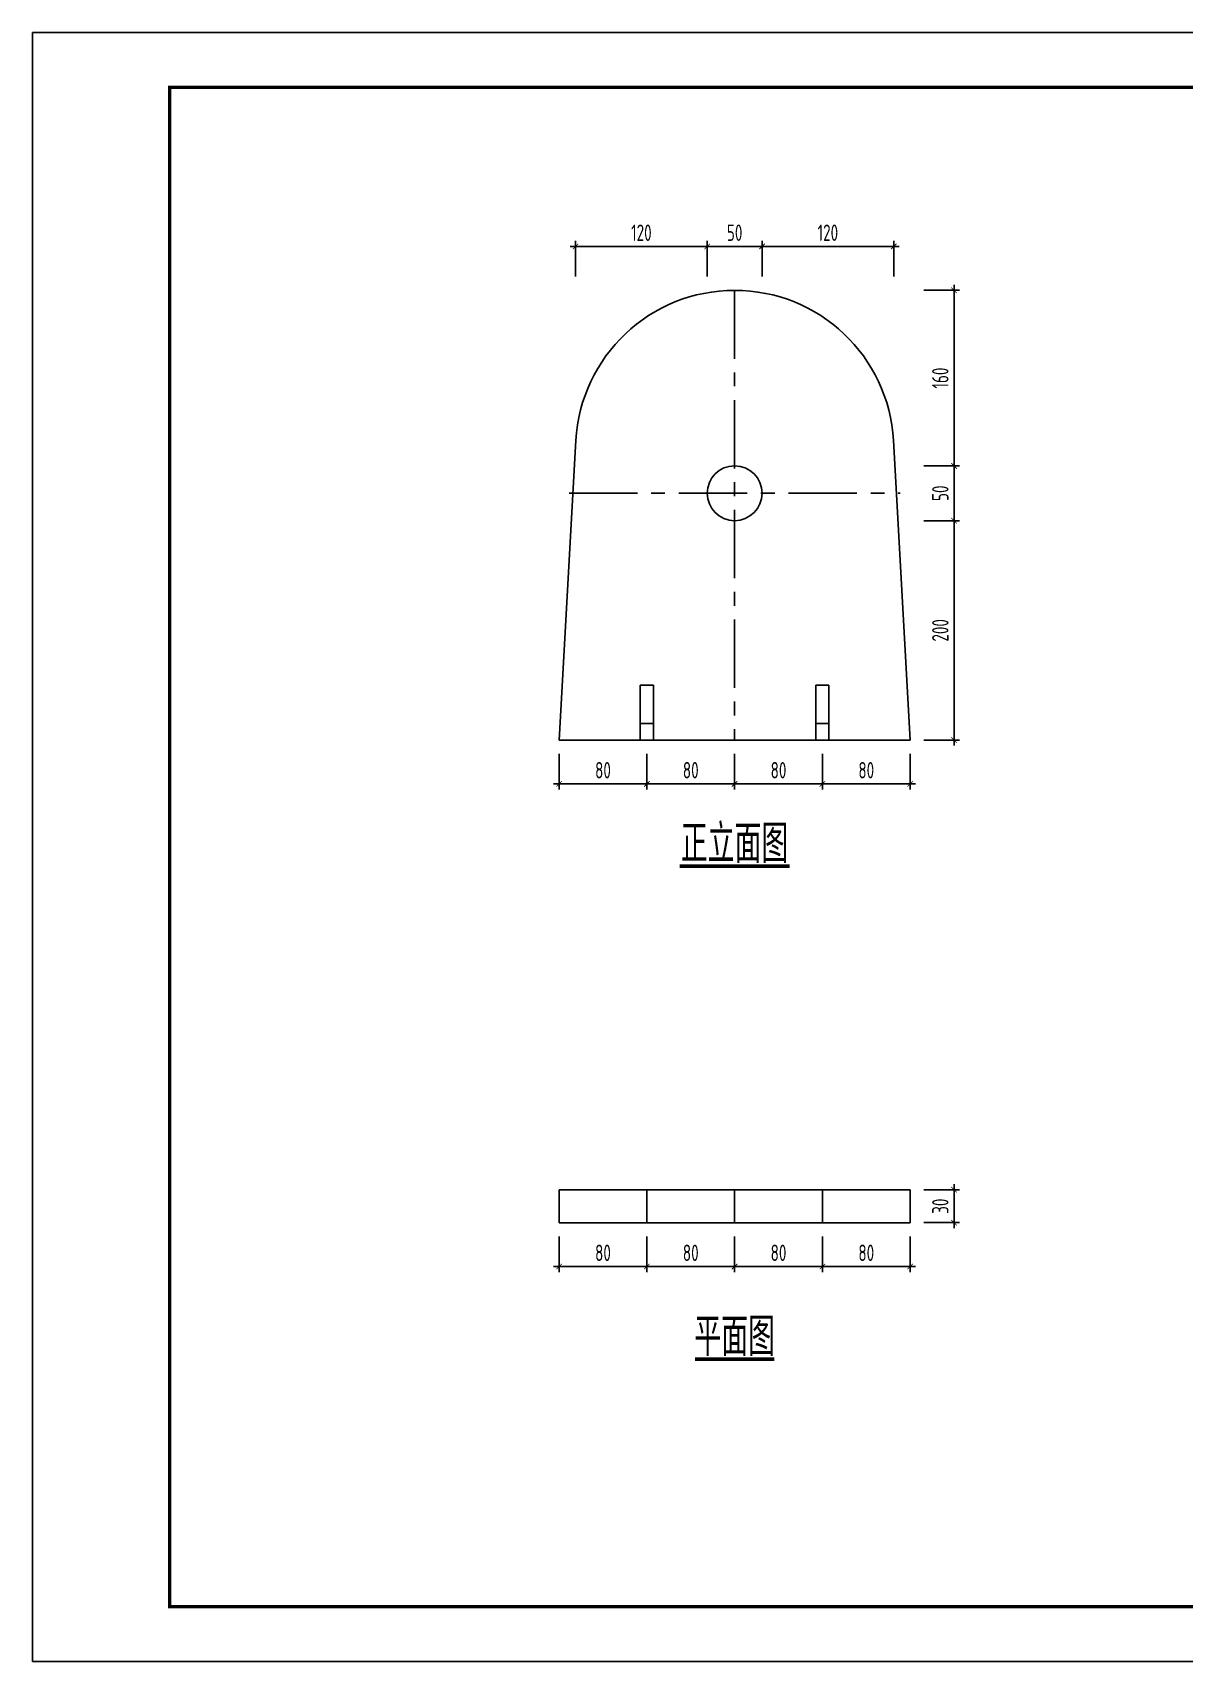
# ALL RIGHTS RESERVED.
# Model space of a CAD drawing. Extents: x 16610 to 130597, y -3373 to 68074.
# Drawn here: x 16610 to 37610, y 38374 to 68074 of the extents above; entities that cross this region are included whole.
import ezdxf
from ezdxf.enums import TextEntityAlignment as Align

# ---------------------------------------------------------------- set-up
doc = ezdxf.new("R2010")
doc.units = 0
doc.header["$LTSCALE"] = 1000
doc.linetypes.add('CENTER', pattern=[2, 1.25, -0.25, 0.25, -0.25])
doc.layers.get('0').update_dxf_attribs({"linetype": 'CONTINUOUS'})
doc.layers.get('Defpoints').update_dxf_attribs({"linetype": 'CONTINUOUS'})
doc.layers.add('1粗实线', color=1, linetype='CONTINUOUS', lineweight=30)
doc.layers.add('HFZT', color=5, linetype='CONTINUOUS', lineweight=15)
doc.styles.add('TSSD_Dimension', font='tssdeng.shx', dxfattribs={"width": 0.7, "bigfont": 'hztxt.shx'})
doc.styles.add('TSSD_NORM', font='tssdeng.shx', dxfattribs={"width": 0.7, "bigfont": 'hztxt.shx'})
doc.dimstyles.new('TSSD_100_100', dxfattribs={"dimtxt": 300, "dimasz": 100, "dimexe": 100, "dimexo": 250, "dimgap": 100, "dimtad": 1, "dimdec": 0, "dimzin": 0, "dimdsep": 46, "dimtxsty": 'TSSD_Dimension', "dimblk": 'ARCHTICK', "dimblk1": 'ARCHTICK', "dimblk2": 'ARCHTICK', "dimcen": 0, "dimdle": 100, "dimclrt": 7, "dimadec": 0, "dimazin": 0, "dimtfac": 1, "dimtdec": 0, "dimtix": 1, "dimtmove": 2, "dimatfit": 3, "dimfxl": 1, "dimtolj": 1, "dimtzin": 0, "dimarcsym": 0})

# ---------------------------------------------------------------- blocks, each defined once
blk = doc.blocks.new('DETK')
at = {"color": 7, "linetype": 'Continuous'}
blk.add_lwpolyline([(0, 0), (0, 29700), (42000, 29700), (42000, 0), (0, 0)], dxfattribs=at)
at = {"layer": '1粗实线', "color": 7, "linetype": 'Continuous', "const_width": 60}
blk.add_lwpolyline([(2500, 1000), (2500, 28700), (41000, 28700), (41000, 1000), (2500, 1000)], dxfattribs=at)
at = {"layer": 'HFZT', "color": 2, "style": 'TSSD_NORM', "width": 0.7}
for tag, height, p in [('比例尺', 250, (40275, 3100)), ('图号', 250, (37501, 1700)), ('日期', 250, (40275, 1700)), ('图名', 400, (31926, 1425))]:
    blk.add_attdef(tag, text='', height=height, dxfattribs=at).set_placement(p, align=Align.MIDDLE)
blk = doc.blocks.new('_ArchTick')
at = {"color": 0, "linetype": 'ByBlock', "const_width": 0.15}
blk.add_lwpolyline([(-0.5, -0.5), (0.5, 0.5)], dxfattribs=at)
blk = doc.blocks.new('*D330')
at = {"color": 0, "lineweight": -2, "transparency": 16777216}
for p, q in [((26210, 54924), (26210, 54274)), ((27810, 54924), (27810, 54274)), ((26110, 54374), (27910, 54374))]:
    blk.add_line(p, q, dxfattribs=at)
at = {"layer": 'Defpoints', "color": 0, "transparency": 16777216}
for p in [(26210, 55174), (27810, 55174), (27810, 54374)]:
    blk.add_point(p, dxfattribs=at)
at = {"color": 0, "lineweight": -2, "transparency": 16777216, "xscale": 100, "yscale": 100, "zscale": 100, "rotation": 180}
blk.add_blockref('_ArchTick', (26210, 54374), dxfattribs=at)
at = {"color": 0, "lineweight": -2, "transparency": 16777216, "xscale": 100, "yscale": 100, "zscale": 100}
blk.add_blockref('_ArchTick', (27810, 54374), dxfattribs=at)
at = {"color": 7, "transparency": 16777216, "insert": (27010, 54624), "char_height": 300, "attachment_point": 5, "style": 'TSSD_Dimension'}
blk.add_mtext('\\A1;80', dxfattribs=at)
blk = doc.blocks.new('*D331')
at = {"color": 0, "lineweight": -2, "transparency": 16777216}
for p, q in [((27810, 54924), (27810, 54274)), ((29410, 54924), (29410, 54274)), ((27710, 54374), (29510, 54374))]:
    blk.add_line(p, q, dxfattribs=at)
at = {"layer": 'Defpoints', "color": 0, "transparency": 16777216}
for p in [(27810, 55174), (29410, 55174), (29410, 54374)]:
    blk.add_point(p, dxfattribs=at)
at = {"color": 0, "lineweight": -2, "transparency": 16777216, "xscale": 100, "yscale": 100, "zscale": 100, "rotation": 180}
blk.add_blockref('_ArchTick', (27810, 54374), dxfattribs=at)
at = {"color": 0, "lineweight": -2, "transparency": 16777216, "xscale": 100, "yscale": 100, "zscale": 100}
blk.add_blockref('_ArchTick', (29410, 54374), dxfattribs=at)
at = {"color": 7, "transparency": 16777216, "insert": (28610, 54624), "char_height": 300, "attachment_point": 5, "style": 'TSSD_Dimension'}
blk.add_mtext('\\A1;80', dxfattribs=at)
blk = doc.blocks.new('*D332')
at = {"color": 0, "lineweight": -2, "transparency": 16777216}
for p, q in [((29410, 54924), (29410, 54274)), ((31010, 54924), (31010, 54274)), ((29310, 54374), (31110, 54374))]:
    blk.add_line(p, q, dxfattribs=at)
at = {"layer": 'Defpoints', "color": 0, "transparency": 16777216}
for p in [(29410, 55174), (31010, 55174), (31010, 54374)]:
    blk.add_point(p, dxfattribs=at)
at = {"color": 0, "lineweight": -2, "transparency": 16777216, "xscale": 100, "yscale": 100, "zscale": 100, "rotation": 180}
blk.add_blockref('_ArchTick', (29410, 54374), dxfattribs=at)
at = {"color": 0, "lineweight": -2, "transparency": 16777216, "xscale": 100, "yscale": 100, "zscale": 100}
blk.add_blockref('_ArchTick', (31010, 54374), dxfattribs=at)
at = {"color": 7, "transparency": 16777216, "insert": (30210, 54624), "char_height": 300, "attachment_point": 5, "style": 'TSSD_Dimension'}
blk.add_mtext('\\A1;80', dxfattribs=at)
blk = doc.blocks.new('*D333')
at = {"color": 0, "lineweight": -2, "transparency": 16777216}
for p, q in [((31010, 54924), (31010, 54274)), ((32610, 54924), (32610, 54274)), ((30910, 54374), (32710, 54374))]:
    blk.add_line(p, q, dxfattribs=at)
at = {"layer": 'Defpoints', "color": 0, "transparency": 16777216}
for p in [(31010, 55174), (32610, 55174), (32610, 54374)]:
    blk.add_point(p, dxfattribs=at)
at = {"color": 0, "lineweight": -2, "transparency": 16777216, "xscale": 100, "yscale": 100, "zscale": 100, "rotation": 180}
blk.add_blockref('_ArchTick', (31010, 54374), dxfattribs=at)
at = {"color": 0, "lineweight": -2, "transparency": 16777216, "xscale": 100, "yscale": 100, "zscale": 100}
blk.add_blockref('_ArchTick', (32610, 54374), dxfattribs=at)
at = {"color": 7, "transparency": 16777216, "insert": (31810, 54624), "char_height": 300, "attachment_point": 5, "style": 'TSSD_Dimension'}
blk.add_mtext('\\A1;80', dxfattribs=at)
blk = doc.blocks.new('*D334')
at = {"color": 0, "lineweight": -2, "transparency": 16777216}
for p, q in [((32860, 59174), (33510, 59174)), ((33410, 55074), (33410, 59274)), ((32860, 55174), (33510, 55174))]:
    blk.add_line(p, q, dxfattribs=at)
at = {"layer": 'Defpoints', "color": 0, "transparency": 16777216}
for p in [(32610, 59174), (33410, 59174), (32610, 55174)]:
    blk.add_point(p, dxfattribs=at)
at = {"color": 0, "lineweight": -2, "transparency": 16777216, "xscale": 100, "yscale": 100, "zscale": 100}
for p, rotation in [((33410, 59174), 90), ((33410, 55174), 270)]:
    blk.add_blockref('_ArchTick', p, dxfattribs=dict(at, rotation=rotation))
at = {"color": 7, "transparency": 16777216, "insert": (33160, 57174), "char_height": 300, "attachment_point": 5, "rotation": 90, "style": 'TSSD_Dimension'}
blk.add_mtext('\\A1;200', dxfattribs=at)
blk = doc.blocks.new('*D335')
at = {"color": 0, "lineweight": -2, "transparency": 16777216}
for p, q in [((32860, 60174), (33510, 60174)), ((33410, 59074), (33410, 60274)), ((32860, 59174), (33510, 59174))]:
    blk.add_line(p, q, dxfattribs=at)
at = {"layer": 'Defpoints', "color": 0, "transparency": 16777216}
for p in [(32610, 60174), (33410, 60174), (32610, 59174)]:
    blk.add_point(p, dxfattribs=at)
at = {"color": 0, "lineweight": -2, "transparency": 16777216, "xscale": 100, "yscale": 100, "zscale": 100}
for p, rotation in [((33410, 60174), 90), ((33410, 59174), 270)]:
    blk.add_blockref('_ArchTick', p, dxfattribs=dict(at, rotation=rotation))
at = {"color": 7, "transparency": 16777216, "insert": (33160, 59674), "char_height": 300, "attachment_point": 5, "rotation": 90, "style": 'TSSD_Dimension'}
blk.add_mtext('\\A1;50', dxfattribs=at)
blk = doc.blocks.new('*D336')
at = {"color": 0, "lineweight": -2, "transparency": 16777216}
for p, q in [((32860, 63374), (33510, 63374)), ((33410, 60074), (33410, 63474)), ((32860, 60174), (33510, 60174))]:
    blk.add_line(p, q, dxfattribs=at)
at = {"layer": 'Defpoints', "color": 0, "transparency": 16777216}
for p in [(32610, 63374), (33410, 63374), (32610, 60174)]:
    blk.add_point(p, dxfattribs=at)
at = {"color": 0, "lineweight": -2, "transparency": 16777216, "xscale": 100, "yscale": 100, "zscale": 100}
for p, rotation in [((33410, 63374), 90), ((33410, 60174), 270)]:
    blk.add_blockref('_ArchTick', p, dxfattribs=dict(at, rotation=rotation))
at = {"color": 7, "transparency": 16777216, "insert": (33160, 61774), "char_height": 300, "attachment_point": 5, "rotation": 90, "style": 'TSSD_Dimension'}
blk.add_mtext('\\A1;160', dxfattribs=at)
blk = doc.blocks.new('*D337')
at = {"color": 0, "lineweight": -2, "transparency": 16777216}
for p, q in [((26410, 64174), (29010, 64174)), ((26510, 63624), (26510, 64274)), ((28910, 63624), (28910, 64274))]:
    blk.add_line(p, q, dxfattribs=at)
at = {"layer": 'Defpoints', "color": 0, "transparency": 16777216}
for p in [(28910, 64174), (26510, 63374), (28910, 63374)]:
    blk.add_point(p, dxfattribs=at)
at = {"color": 0, "lineweight": -2, "transparency": 16777216, "xscale": 100, "yscale": 100, "zscale": 100, "rotation": 180}
blk.add_blockref('_ArchTick', (26510, 64174), dxfattribs=at)
at = {"color": 0, "lineweight": -2, "transparency": 16777216, "xscale": 100, "yscale": 100, "zscale": 100}
blk.add_blockref('_ArchTick', (28910, 64174), dxfattribs=at)
at = {"color": 7, "transparency": 16777216, "insert": (27710, 64424), "char_height": 300, "attachment_point": 5, "style": 'TSSD_Dimension'}
blk.add_mtext('\\A1;120', dxfattribs=at)
blk = doc.blocks.new('*D338')
at = {"color": 0, "lineweight": -2, "transparency": 16777216}
for p, q in [((28810, 64174), (30010, 64174)), ((28910, 63624), (28910, 64274)), ((29910, 63624), (29910, 64274))]:
    blk.add_line(p, q, dxfattribs=at)
at = {"layer": 'Defpoints', "color": 0, "transparency": 16777216}
for p in [(29910, 64174), (28910, 63374), (29910, 63374)]:
    blk.add_point(p, dxfattribs=at)
at = {"color": 0, "lineweight": -2, "transparency": 16777216, "xscale": 100, "yscale": 100, "zscale": 100, "rotation": 180}
blk.add_blockref('_ArchTick', (28910, 64174), dxfattribs=at)
at = {"color": 0, "lineweight": -2, "transparency": 16777216, "xscale": 100, "yscale": 100, "zscale": 100}
blk.add_blockref('_ArchTick', (29910, 64174), dxfattribs=at)
at = {"color": 7, "transparency": 16777216, "insert": (29410, 64424), "char_height": 300, "attachment_point": 5, "style": 'TSSD_Dimension'}
blk.add_mtext('\\A1;50', dxfattribs=at)
blk = doc.blocks.new('*D339')
at = {"color": 0, "lineweight": -2, "transparency": 16777216}
for p, q in [((29810, 64174), (32410, 64174)), ((29910, 63624), (29910, 64274)), ((32310, 63624), (32310, 64274))]:
    blk.add_line(p, q, dxfattribs=at)
at = {"layer": 'Defpoints', "color": 0, "transparency": 16777216}
for p in [(32310, 64174), (29910, 63374), (32310, 63374)]:
    blk.add_point(p, dxfattribs=at)
at = {"color": 0, "lineweight": -2, "transparency": 16777216, "xscale": 100, "yscale": 100, "zscale": 100, "rotation": 180}
blk.add_blockref('_ArchTick', (29910, 64174), dxfattribs=at)
at = {"color": 0, "lineweight": -2, "transparency": 16777216, "xscale": 100, "yscale": 100, "zscale": 100}
blk.add_blockref('_ArchTick', (32310, 64174), dxfattribs=at)
at = {"color": 7, "transparency": 16777216, "insert": (31110, 64424), "char_height": 300, "attachment_point": 5, "style": 'TSSD_Dimension'}
blk.add_mtext('\\A1;120', dxfattribs=at)
blk = doc.blocks.new('*D344')
at = {"color": 0, "lineweight": -2, "transparency": 16777216}
for p, q in [((26210, 46124), (26210, 45474)), ((27810, 46124), (27810, 45474)), ((26110, 45574), (27910, 45574))]:
    blk.add_line(p, q, dxfattribs=at)
at = {"layer": 'Defpoints', "color": 0, "transparency": 16777216}
for p in [(26210, 46374), (27810, 46374), (27810, 45574)]:
    blk.add_point(p, dxfattribs=at)
at = {"color": 0, "lineweight": -2, "transparency": 16777216, "xscale": 100, "yscale": 100, "zscale": 100, "rotation": 180}
blk.add_blockref('_ArchTick', (26210, 45574), dxfattribs=at)
at = {"color": 0, "lineweight": -2, "transparency": 16777216, "xscale": 100, "yscale": 100, "zscale": 100}
blk.add_blockref('_ArchTick', (27810, 45574), dxfattribs=at)
at = {"color": 7, "transparency": 16777216, "insert": (27010, 45824), "char_height": 300, "attachment_point": 5, "style": 'TSSD_Dimension'}
blk.add_mtext('\\A1;80', dxfattribs=at)
blk = doc.blocks.new('*D345')
at = {"color": 0, "lineweight": -2, "transparency": 16777216}
for p, q in [((27810, 46124), (27810, 45474)), ((29410, 46124), (29410, 45474)), ((27710, 45574), (29510, 45574))]:
    blk.add_line(p, q, dxfattribs=at)
at = {"layer": 'Defpoints', "color": 0, "transparency": 16777216}
for p in [(27810, 46374), (29410, 46374), (29410, 45574)]:
    blk.add_point(p, dxfattribs=at)
at = {"color": 0, "lineweight": -2, "transparency": 16777216, "xscale": 100, "yscale": 100, "zscale": 100, "rotation": 180}
blk.add_blockref('_ArchTick', (27810, 45574), dxfattribs=at)
at = {"color": 0, "lineweight": -2, "transparency": 16777216, "xscale": 100, "yscale": 100, "zscale": 100}
blk.add_blockref('_ArchTick', (29410, 45574), dxfattribs=at)
at = {"color": 7, "transparency": 16777216, "insert": (28610, 45824), "char_height": 300, "attachment_point": 5, "style": 'TSSD_Dimension'}
blk.add_mtext('\\A1;80', dxfattribs=at)
blk = doc.blocks.new('*D346')
at = {"color": 0, "lineweight": -2, "transparency": 16777216}
for p, q in [((29410, 46124), (29410, 45474)), ((31010, 46124), (31010, 45474)), ((29310, 45574), (31110, 45574))]:
    blk.add_line(p, q, dxfattribs=at)
at = {"layer": 'Defpoints', "color": 0, "transparency": 16777216}
for p in [(29410, 46374), (31010, 46374), (31010, 45574)]:
    blk.add_point(p, dxfattribs=at)
at = {"color": 0, "lineweight": -2, "transparency": 16777216, "xscale": 100, "yscale": 100, "zscale": 100, "rotation": 180}
blk.add_blockref('_ArchTick', (29410, 45574), dxfattribs=at)
at = {"color": 0, "lineweight": -2, "transparency": 16777216, "xscale": 100, "yscale": 100, "zscale": 100}
blk.add_blockref('_ArchTick', (31010, 45574), dxfattribs=at)
at = {"color": 7, "transparency": 16777216, "insert": (30210, 45824), "char_height": 300, "attachment_point": 5, "style": 'TSSD_Dimension'}
blk.add_mtext('\\A1;80', dxfattribs=at)
blk = doc.blocks.new('*D347')
at = {"color": 0, "lineweight": -2, "transparency": 16777216}
for p, q in [((31010, 46124), (31010, 45474)), ((32610, 46124), (32610, 45474)), ((30910, 45574), (32710, 45574))]:
    blk.add_line(p, q, dxfattribs=at)
at = {"layer": 'Defpoints', "color": 0, "transparency": 16777216}
for p in [(31010, 46374), (32610, 46374), (32610, 45574)]:
    blk.add_point(p, dxfattribs=at)
at = {"color": 0, "lineweight": -2, "transparency": 16777216, "xscale": 100, "yscale": 100, "zscale": 100, "rotation": 180}
blk.add_blockref('_ArchTick', (31010, 45574), dxfattribs=at)
at = {"color": 0, "lineweight": -2, "transparency": 16777216, "xscale": 100, "yscale": 100, "zscale": 100}
blk.add_blockref('_ArchTick', (32610, 45574), dxfattribs=at)
at = {"color": 7, "transparency": 16777216, "insert": (31810, 45824), "char_height": 300, "attachment_point": 5, "style": 'TSSD_Dimension'}
blk.add_mtext('\\A1;80', dxfattribs=at)
blk = doc.blocks.new('*D348')
at = {"color": 0, "lineweight": -2, "transparency": 16777216}
for p, q in [((32860, 46974), (33510, 46974)), ((33410, 46274), (33410, 47074)), ((32860, 46374), (33510, 46374))]:
    blk.add_line(p, q, dxfattribs=at)
at = {"layer": 'Defpoints', "color": 0, "transparency": 16777216}
for p in [(32610, 46974), (33410, 46974), (32610, 46374)]:
    blk.add_point(p, dxfattribs=at)
at = {"color": 0, "lineweight": -2, "transparency": 16777216, "xscale": 100, "yscale": 100, "zscale": 100}
for p, rotation in [((33410, 46974), 90), ((33410, 46374), 270)]:
    blk.add_blockref('_ArchTick', p, dxfattribs=dict(at, rotation=rotation))
at = {"color": 7, "transparency": 16777216, "insert": (33160, 46674), "char_height": 300, "attachment_point": 5, "rotation": 90, "style": 'TSSD_Dimension'}
blk.add_mtext('\\A1;30', dxfattribs=at)

msp = doc.modelspace()

# ---------------------------------------------------------------- linework, layer by layer
at = {"linetype": 'CENTER'}
for p, q in [((29410.46694, 63373.79397), (29410.46694, 55173.79397)), ((26390.46694, 59673.79397), (32430.46694, 59673.79397))]:
    msp.add_line(p, q, dxfattribs=at)
for p, q in [((26210.46694, 55173.79397), (26514.96379, 60635.22983)), ((32610.46694, 55173.79397), (32305.97008, 60635.22983)), ((27690.46694, 55173.79397), (27690.46694, 56173.79397)), ((27690.46694, 56173.79397), (27930.46694, 56173.79397)), ((27930.46694, 55173.79397), (27930.46694, 56173.79397)), ((30890.46694, 55173.79397), (30890.46694, 56173.79397)), ((30890.46694, 56173.79397), (31130.46694, 56173.79397)), ((31130.46694, 55173.79397), (31130.46694, 56173.79397)), ((27690.46694, 55473.79397), (27930.46694, 55473.79397)), ((30890.46694, 55473.79397), (31130.46694, 55473.79397)), ((26210.46694, 55173.79397), (32610.46694, 55173.79397)), ((26210.46694, 46973.79397), (32610.46694, 46973.79397)), ((26210.46694, 46373.79397), (26210.46694, 46973.79397)), ((27810.46694, 46373.79397), (27810.46694, 46973.79397)), ((29410.46694, 46373.79397), (29410.46694, 46973.79397)), ((31010.46694, 46373.79397), (31010.46694, 46973.79397)), ((32610.46694, 46373.79397), (32610.46694, 46973.79397)), ((26210.46694, 46373.79397), (32610.46694, 46373.79397))]:
    msp.add_line(p, q)
at = {"color": 3}
for points in [[(28410.46694, 52873.79397, 70, 70, 0), (30410.46694, 52873.79397, 0, 0, 0)], [(28685.46694, 43884.79397, 70, 70, 0), (30135.46694, 43884.79397, 0, 0, 0)]]:
    msp.add_lwpolyline(points, format="xyseb", dxfattribs=at)
msp.add_circle((29410.46694, 59673.79397), 500)
msp.add_arc((29410.46694, 60473.79397), 2900, 3.191164621, 176.808835379)

# ---------------------------------------------------------------- block references
msp.add_blockref('DETK', (16610.46694, 38373.79397))

# ---------------------------------------------------------------- texts
at = {"style": 'TSSD_NORM', "width": 0.7}
for s, p in [('正立面图', (28428.46694, 52933.79397)), ('平面图', (28675.46694, 43944.79397))]:
    msp.add_text(s, height=700, dxfattribs=at).set_placement(p)

# ---------------------------------------------------------------- dimensions: what is measured, and where the dimension line sits
for p1, p2, distance, text, picture, middle in [((26510.46694, 63373.79397), (28910.46694, 63373.79397), 800, '120', '*D337', (27710.46694, 64423.79397)), ((28910.46694, 63373.79397), (29910.46694, 63373.79397), 800, '50', '*D338', (29410.46694, 64423.79397)), ((29910.46694, 63373.79397), (32310.46694, 63373.79397), 800, '120', '*D339', (31110.46694, 64423.79397)), ((32610.46694, 60173.79397), (32610.46694, 63373.79397), -800, '160', '*D336', (33160.46694, 61773.79397)), ((32610.46694, 59173.79397), (32610.46694, 60173.79397), -800, '50', '*D335', (33160.46694, 59673.79397)), ((32610.46694, 55173.79397), (32610.46694, 59173.79397), -800, '200', '*D334', (33160.46694, 57173.79397)), ((26210.46694, 55173.79397), (27810.46694, 55173.79397), -800, '80', '*D330', (27010.46694, 54623.79397)), ((27810.46694, 55173.79397), (29410.46694, 55173.79397), -800, '80', '*D331', (28610.46694, 54623.79397)), ((29410.46694, 55173.79397), (31010.46694, 55173.79397), -800, '80', '*D332', (30210.46694, 54623.79397)), ((31010.46694, 55173.79397), (32610.46694, 55173.79397), -800, '80', '*D333', (31810.46694, 54623.79397)), ((32610.46694, 46373.79397), (32610.46694, 46973.79397), -800, '30', '*D348', (33160.46694, 46673.79397)), ((26210.46694, 46373.79397), (27810.46694, 46373.79397), -800, '80', '*D344', (27010.46694, 45823.79397)), ((27810.46694, 46373.79397), (29410.46694, 46373.79397), -800, '80', '*D345', (28610.46694, 45823.79397)), ((29410.46694, 46373.79397), (31010.46694, 46373.79397), -800, '80', '*D346', (30210.46694, 45823.79397)), ((31010.46694, 46373.79397), (32610.46694, 46373.79397), -800, '80', '*D347', (31810.46694, 45823.79397))]:
    dim = msp.add_aligned_dim(p1=p1, p2=p2, distance=distance, text=text, dimstyle='TSSD_100_100')
    dim.commit()
    dim.dimension.update_dxf_attribs({"geometry": picture, "text_midpoint": middle})

doc.saveas('drawing.dxf')
